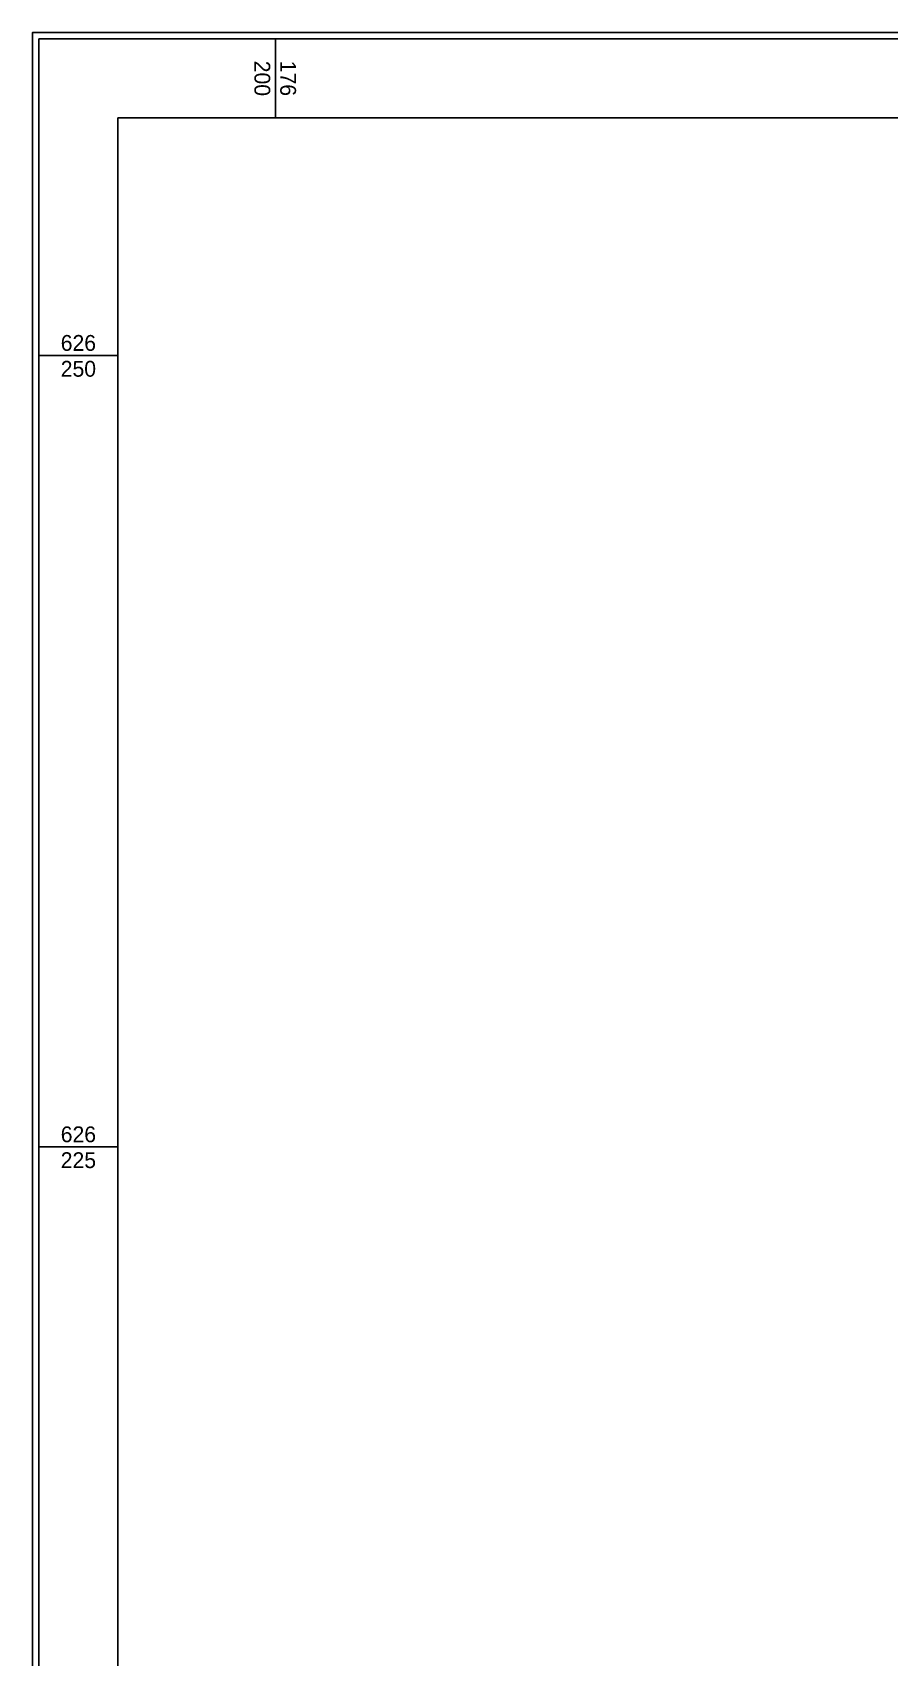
# Model space of a CAD drawing. Header units: metres. Extents: x 176192 to 176408, y 626109 to 626260.
# Drawn here: x 176192.3 to 176219.4, y 626208.9 to 626260.2 of the extents above; entities that cross this region are included whole.
import ezdxf
from ezdxf.enums import TextEntityAlignment as Align

# ---------------------------------------------------------------- set-up
doc = ezdxf.new("R2010")
doc.units = ezdxf.units.M
doc.header["$MEASUREMENT"] = 0
doc.layers.add('M1280', color=7, linetype='Continuous')
doc.layers.add('M1300', color=32, linetype='Continuous')
doc.styles.add('HEBTEXT', font='hebtxt.shx')

msp = doc.modelspace()

# ---------------------------------------------------------------- linework, layer by layer
for p, q in [((176195.022, 626257.506), (176335.371, 626257.506)), ((176195.022, 626123.036), (176195.022, 626257.506))]:
    msp.add_line(p, q)
at = {"layer": 'M1280'}
for p, q in [((176192.522, 626108.998), (176192.522, 626260.006)), ((176192.522, 626260.006), (176367.607, 626260.006)), ((176200, 626257.506), (176200, 626260.006)), ((176195.022, 626111.498), (176195.022, 626257.506)), ((176195.022, 626257.506), (176365.107, 626257.506)), ((176195.022, 626111.498), (176195.022, 626257.506)), ((176195.022, 626257.506), (176365.107, 626257.506)), ((176192.522, 626250), (176195.022, 626250)), ((176192.522, 626225), (176195.022, 626225))]:
    msp.add_line(p, q, dxfattribs=at)
at = {"layer": 'M1300'}
msp.add_lwpolyline([(176192.322, 626108.798), (176407.807, 626108.798), (176407.807, 626260.206), (176192.322, 626260.206)], close=True, dxfattribs=at)

# ---------------------------------------------------------------- texts
at = {"layer": 'M1280', "style": 'HEBTEXT'}
msp.add_text('200', height=0.5, rotation=270, dxfattribs=at).set_placement((176199.834, 626258.756), align=Align.TOP_CENTER)
msp.add_text('176', height=0.5, rotation=270, dxfattribs=at).set_placement((176200, 626258.756), align=Align.BOTTOM_CENTER)
for p in [(176193.772, 626250), (176193.772, 626225)]:
    msp.add_text('626', height=0.5, dxfattribs=at).set_placement(p, align=Align.BOTTOM_CENTER)
for s, p in [('250', (176193.772, 626249.833)), ('225', (176193.772, 626224.833))]:
    msp.add_text(s, height=0.5, dxfattribs=at).set_placement(p, align=Align.TOP_CENTER)

doc.saveas('drawing.dxf')
